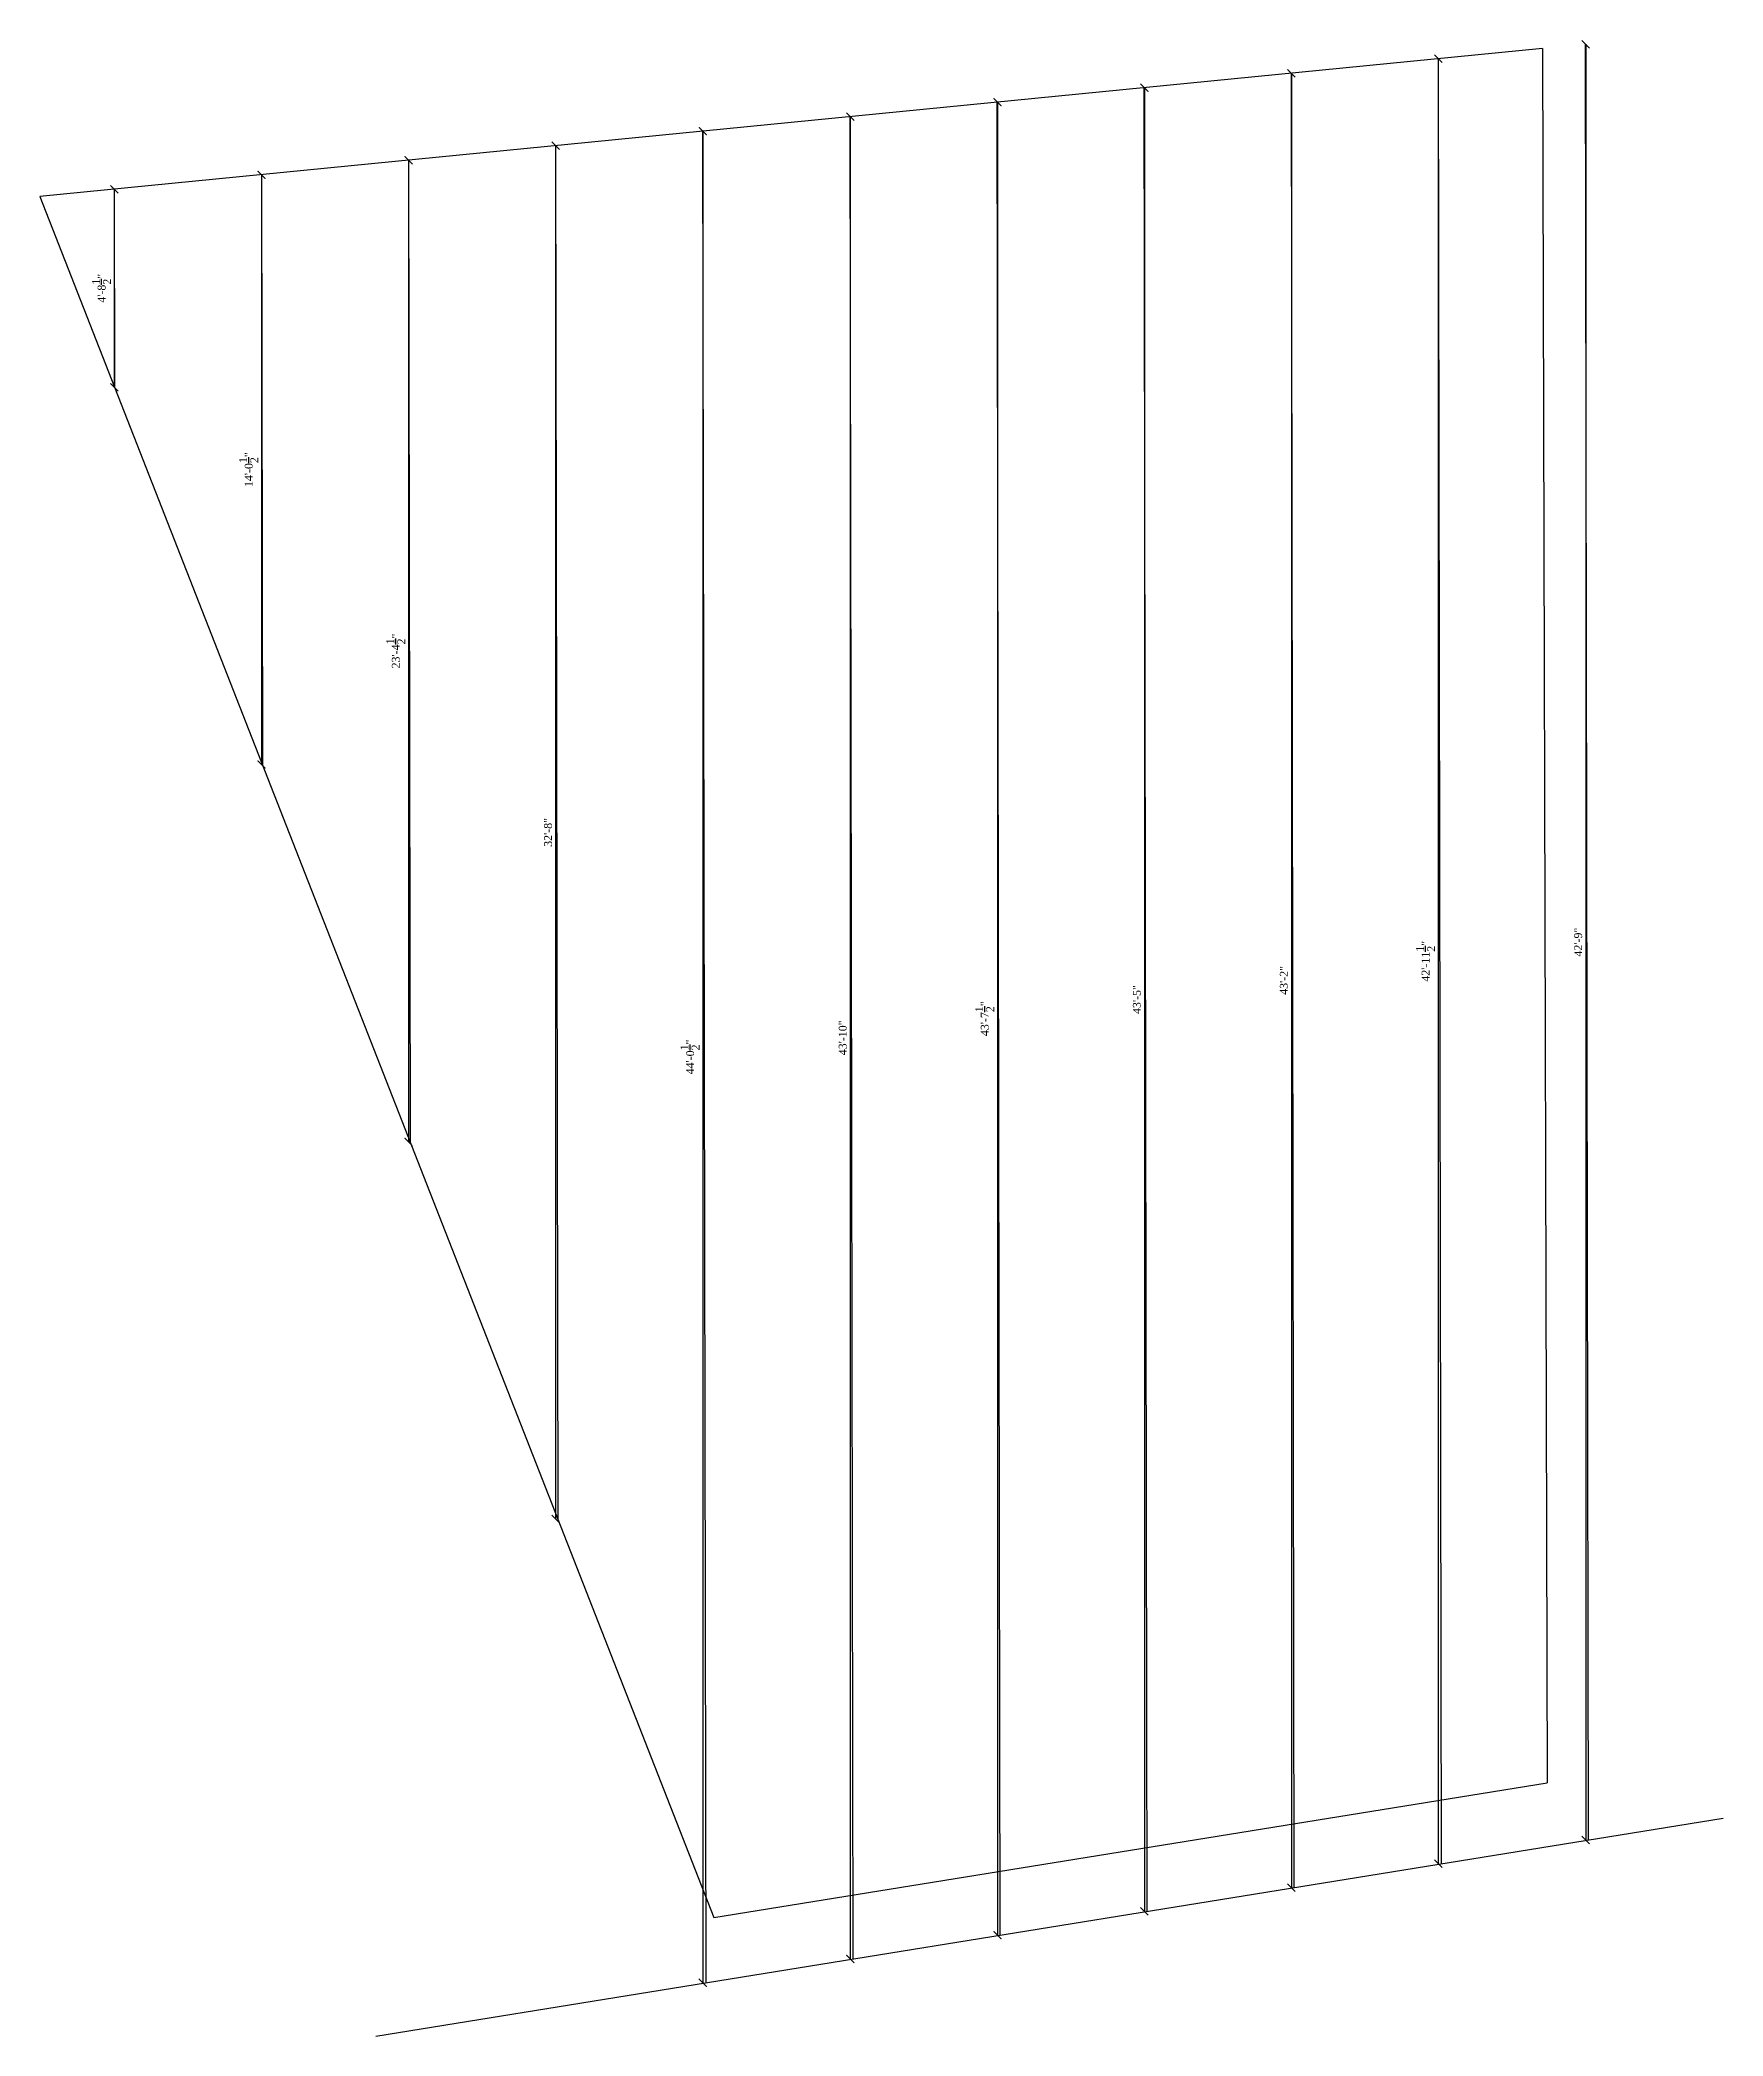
# Model space of a CAD drawing. Header units: inches. Extents: x 62067 to 68611, y -6056 to -4501.
# Drawn here: x 67446 to 67926, y -5088 to -4518 of the extents above; entities that cross this region are included whole.
import ezdxf

# ---------------------------------------------------------------- set-up
doc = ezdxf.new("R2010")
doc.units = ezdxf.units.IN
doc.header["$MEASUREMENT"] = 0
doc.layers.add('ELEVATION', color=6, linetype='Continuous', lineweight=30)
doc.styles.get("Standard").update_dxf_attribs({"font": 'times.ttf'})
doc.dimstyles.get("Standard").update_dxf_attribs({"dimtxt": 2.25, "dimasz": 2.25, "dimexe": 0.18, "dimexo": 0.0625, "dimgap": 1, "dimtad": 1, "dimdec": 1, "dimzin": 0, "dimdsep": 46, "dimlunit": 4, "dimtxsty": 'Standard', "dimblk": 'ARCHTICK', "dimcen": 0.09, "dimse1": 1, "dimse2": 1, "dimadec": 0, "dimazin": 0, "dimtfac": 1, "dimtdec": 1, "dimtofl": 0, "dimtmove": 0, "dimatfit": 3, "dimldrblk": 'ARCHTICK', "dimfxl": 1, "dimtolj": 1, "dimtzin": 0, "dimarcsym": 0})

# ---------------------------------------------------------------- blocks, each defined once
blk = doc.blocks.new('_ArchTick')
at = {"color": 0, "linetype": 'ByBlock', "const_width": 0.15}
blk.add_lwpolyline([(-0.5, -0.5), (0.5, 0.5)], dxfattribs=at)
blk = doc.blocks.new('*D783')
at = {"layer": 'Defpoints', "color": 0, "transparency": 16777216}
for p in [(67886.85, -4519.28), (67887.02, -5032.1), (67887.69, -5032.1)]:
    blk.add_point(p, dxfattribs=at)
at = {"layer": 'ELEVATION', "color": 0, "lineweight": -2, "transparency": 16777216}
blk.add_line((67887.02, -4519.28), (67887.02, -5032.1), dxfattribs=at)
at = {"layer": 'ELEVATION', "color": 0, "lineweight": -2, "transparency": 16777216, "xscale": 2.25, "yscale": 2.25, "zscale": 2.25}
for p, rotation in [((67887.02, -4519.28), 90), ((67887.02, -5032.1), 270)]:
    blk.add_blockref('_ArchTick', p, dxfattribs=dict(at, rotation=rotation))
at = {"layer": 'ELEVATION', "color": 0, "transparency": 16777216, "insert": (67884.87, -4775.69), "char_height": 2.25, "attachment_point": 5, "rotation": 90}
blk.add_mtext('\\A1;42\'-9"', dxfattribs=at)
blk = doc.blocks.new('*D784')
at = {"layer": 'Defpoints', "color": 0, "transparency": 16777216}
for p in [(67844.86, -4523.42), (67844.92, -5038.89), (67845.7, -5038.89)]:
    blk.add_point(p, dxfattribs=at)
at = {"layer": 'ELEVATION', "color": 0, "lineweight": -2, "transparency": 16777216}
blk.add_line((67844.92, -4523.42), (67844.92, -5038.89), dxfattribs=at)
at = {"layer": 'ELEVATION', "color": 0, "lineweight": -2, "transparency": 16777216, "xscale": 2.25, "yscale": 2.25, "zscale": 2.25}
for p, rotation in [((67844.92, -4523.42), 90), ((67844.92, -5038.89), 270)]:
    blk.add_blockref('_ArchTick', p, dxfattribs=dict(at, rotation=rotation))
at = {"layer": 'ELEVATION', "color": 0, "transparency": 16777216, "insert": (67841.3, -4781.16), "char_height": 2.25, "attachment_point": 5, "rotation": 90}
blk.add_mtext('\\A1;42\'-11{\\H1x;\\S1/2;}"', dxfattribs=at)
blk = doc.blocks.new('*D785')
at = {"layer": 'Defpoints', "color": 0, "transparency": 16777216}
for p in [(67802.87, -4527.56), (67802.98, -5045.69), (67803.71, -5045.69)]:
    blk.add_point(p, dxfattribs=at)
at = {"layer": 'ELEVATION', "color": 0, "lineweight": -2, "transparency": 16777216}
blk.add_line((67802.98, -4527.56), (67802.98, -5045.69), dxfattribs=at)
at = {"layer": 'ELEVATION', "color": 0, "lineweight": -2, "transparency": 16777216, "xscale": 2.25, "yscale": 2.25, "zscale": 2.25}
for p, rotation in [((67802.98, -4527.56), 90), ((67802.98, -5045.69), 270)]:
    blk.add_blockref('_ArchTick', p, dxfattribs=dict(at, rotation=rotation))
at = {"layer": 'ELEVATION', "color": 0, "transparency": 16777216, "insert": (67800.83, -4786.62), "char_height": 2.25, "attachment_point": 5, "rotation": 90}
blk.add_mtext('\\A1;43\'-2"', dxfattribs=at)
blk = doc.blocks.new('*D786')
at = {"layer": 'Defpoints', "color": 0, "transparency": 16777216}
for p in [(67760.87, -4531.7), (67761.02, -5052.48), (67761.72, -5052.48)]:
    blk.add_point(p, dxfattribs=at)
at = {"layer": 'ELEVATION', "color": 0, "lineweight": -2, "transparency": 16777216}
blk.add_line((67761.02, -4531.7), (67761.02, -5052.48), dxfattribs=at)
at = {"layer": 'ELEVATION', "color": 0, "lineweight": -2, "transparency": 16777216, "xscale": 2.25, "yscale": 2.25, "zscale": 2.25}
for p, rotation in [((67761.02, -4531.7), 90), ((67761.02, -5052.48), 270)]:
    blk.add_blockref('_ArchTick', p, dxfattribs=dict(at, rotation=rotation))
at = {"layer": 'ELEVATION', "color": 0, "transparency": 16777216, "insert": (67758.87, -4792.09), "char_height": 2.25, "attachment_point": 5, "rotation": 90}
blk.add_mtext('\\A1;43\'-5"', dxfattribs=at)
blk = doc.blocks.new('*D787')
at = {"layer": 'Defpoints', "color": 0, "transparency": 16777216}
for p in [(67718.88, -4535.84), (67719.07, -5059.27), (67719.74, -5059.27)]:
    blk.add_point(p, dxfattribs=at)
at = {"layer": 'ELEVATION', "color": 0, "lineweight": -2, "transparency": 16777216}
blk.add_line((67719.07, -4535.84), (67719.07, -5059.27), dxfattribs=at)
at = {"layer": 'ELEVATION', "color": 0, "lineweight": -2, "transparency": 16777216, "xscale": 2.25, "yscale": 2.25, "zscale": 2.25}
for p, rotation in [((67719.07, -4535.84), 90), ((67719.07, -5059.27), 270)]:
    blk.add_blockref('_ArchTick', p, dxfattribs=dict(at, rotation=rotation))
at = {"layer": 'ELEVATION', "color": 0, "transparency": 16777216, "insert": (67715.43, -4797.56), "char_height": 2.25, "attachment_point": 5, "rotation": 90}
blk.add_mtext('\\A1;43\'-7{\\H1x;\\S1/2;}"', dxfattribs=at)
blk = doc.blocks.new('*D788')
at = {"layer": 'Defpoints', "color": 0, "transparency": 16777216}
for p in [(67676.89, -4539.98), (67677.04, -5066.06), (67677.75, -5066.06)]:
    blk.add_point(p, dxfattribs=at)
at = {"layer": 'ELEVATION', "color": 0, "lineweight": -2, "transparency": 16777216}
blk.add_line((67677.04, -4539.98), (67677.04, -5066.06), dxfattribs=at)
at = {"layer": 'ELEVATION', "color": 0, "lineweight": -2, "transparency": 16777216, "xscale": 2.25, "yscale": 2.25, "zscale": 2.25}
for p, rotation in [((67677.04, -4539.98), 90), ((67677.04, -5066.06), 270)]:
    blk.add_blockref('_ArchTick', p, dxfattribs=dict(at, rotation=rotation))
at = {"layer": 'ELEVATION', "color": 0, "transparency": 16777216, "insert": (67674.9, -4803.02), "char_height": 2.25, "attachment_point": 5, "rotation": 90}
blk.add_mtext('\\A1;43\'-10"', dxfattribs=at)
blk = doc.blocks.new('*D789')
at = {"layer": 'Defpoints', "color": 0, "transparency": 16777216}
for p in [(67634.89, -4544.12), (67634.94, -5072.86), (67635.76, -5072.86)]:
    blk.add_point(p, dxfattribs=at)
at = {"layer": 'ELEVATION', "color": 0, "lineweight": -2, "transparency": 16777216}
blk.add_line((67634.94, -4544.12), (67634.94, -5072.86), dxfattribs=at)
at = {"layer": 'ELEVATION', "color": 0, "lineweight": -2, "transparency": 16777216, "xscale": 2.25, "yscale": 2.25, "zscale": 2.25}
for p, rotation in [((67634.94, -4544.12), 90), ((67634.94, -5072.86), 270)]:
    blk.add_blockref('_ArchTick', p, dxfattribs=dict(at, rotation=rotation))
at = {"layer": 'ELEVATION', "color": 0, "transparency": 16777216, "insert": (67631.3, -4808.49), "char_height": 2.25, "attachment_point": 5, "rotation": 90}
blk.add_mtext('\\A1;44\'-0{\\H1x;\\S1/2;}"', dxfattribs=at)
blk = doc.blocks.new('*D790')
at = {"layer": 'Defpoints', "color": 0, "transparency": 16777216}
for p in [(67592.9, -4548.26), (67592.92, -4940.45), (67593.54, -4940.45)]:
    blk.add_point(p, dxfattribs=at)
at = {"layer": 'ELEVATION', "color": 0, "lineweight": -2, "transparency": 16777216}
blk.add_line((67592.92, -4548.26), (67592.92, -4940.45), dxfattribs=at)
at = {"layer": 'ELEVATION', "color": 0, "lineweight": -2, "transparency": 16777216, "xscale": 2.25, "yscale": 2.25, "zscale": 2.25}
for p, rotation in [((67592.92, -4548.26), 90), ((67592.92, -4940.45), 270)]:
    blk.add_blockref('_ArchTick', p, dxfattribs=dict(at, rotation=rotation))
at = {"layer": 'ELEVATION', "color": 0, "transparency": 16777216, "insert": (67590.77, -4744.36), "char_height": 2.25, "attachment_point": 5, "rotation": 90}
blk.add_mtext('\\A1;32\'-8"', dxfattribs=at)
blk = doc.blocks.new('*D791')
at = {"layer": 'Defpoints', "color": 0, "transparency": 16777216}
for p in [(67550.91, -4552.4), (67550.93, -4832.71), (67551.37, -4832.71)]:
    blk.add_point(p, dxfattribs=at)
at = {"layer": 'ELEVATION', "color": 0, "lineweight": -2, "transparency": 16777216}
blk.add_line((67550.93, -4552.4), (67550.93, -4832.71), dxfattribs=at)
at = {"layer": 'ELEVATION', "color": 0, "lineweight": -2, "transparency": 16777216, "xscale": 2.25, "yscale": 2.25, "zscale": 2.25}
for p, rotation in [((67550.93, -4552.4), 90), ((67550.93, -4832.71), 270)]:
    blk.add_blockref('_ArchTick', p, dxfattribs=dict(at, rotation=rotation))
at = {"layer": 'ELEVATION', "color": 0, "transparency": 16777216, "insert": (67547.29, -4692.56), "char_height": 2.25, "attachment_point": 5, "rotation": 90}
blk.add_mtext('\\A1;23\'-4{\\H1x;\\S1/2;}"', dxfattribs=at)
blk = doc.blocks.new('*D792')
at = {"layer": 'Defpoints', "color": 0, "transparency": 16777216}
for p in [(67508.91, -4556.54), (67508.94, -4724.98), (67509.19, -4724.98)]:
    blk.add_point(p, dxfattribs=at)
at = {"layer": 'ELEVATION', "color": 0, "lineweight": -2, "transparency": 16777216}
blk.add_line((67508.94, -4556.54), (67508.94, -4724.98), dxfattribs=at)
at = {"layer": 'ELEVATION', "color": 0, "lineweight": -2, "transparency": 16777216, "xscale": 2.25, "yscale": 2.25, "zscale": 2.25}
for p, rotation in [((67508.94, -4556.54), 90), ((67508.94, -4724.98), 270)]:
    blk.add_blockref('_ArchTick', p, dxfattribs=dict(at, rotation=rotation))
at = {"layer": 'ELEVATION', "color": 0, "transparency": 16777216, "insert": (67505.3, -4640.76), "char_height": 2.25, "attachment_point": 5, "rotation": 90}
blk.add_mtext('\\A1;14\'-0{\\H1x;\\S1/2;}"', dxfattribs=at)
blk = doc.blocks.new('*D793')
at = {"layer": 'Defpoints', "color": 0, "transparency": 16777216}
for p in [(67466.92, -4560.68), (67466.93, -4617.24), (67467.01, -4617.24)]:
    blk.add_point(p, dxfattribs=at)
at = {"layer": 'ELEVATION', "color": 0, "lineweight": -2, "transparency": 16777216}
blk.add_line((67466.93, -4560.68), (67466.93, -4617.24), dxfattribs=at)
at = {"layer": 'ELEVATION', "color": 0, "lineweight": -2, "transparency": 16777216, "xscale": 2.25, "yscale": 2.25, "zscale": 2.25}
for p, rotation in [((67466.93, -4560.68), 90), ((67466.93, -4617.24), 270)]:
    blk.add_blockref('_ArchTick', p, dxfattribs=dict(at, rotation=rotation))
at = {"layer": 'ELEVATION', "color": 0, "transparency": 16777216, "insert": (67463.29, -4588.96), "char_height": 2.25, "attachment_point": 5, "rotation": 90}
blk.add_mtext('\\A1;4\'-8{\\H1x;\\S1/2;}"', dxfattribs=at)

msp = doc.modelspace()

# ---------------------------------------------------------------- linework, layer by layer
at = {"layer": 'ELEVATION'}
for p, q in [((67874.68, -4520.48), (67445.69, -4562.77)), ((67874.68, -4520.48), (67875.99, -5015.76)), ((67886.85, -4519.28), (67887.69, -5032.1)), ((67844.86, -4523.42), (67845.7, -5038.89)), ((67760.87, -4531.7), (67761.72, -5052.48)), ((67802.87, -4527.56), (67803.71, -5045.69)), ((67718.88, -4535.84), (67719.74, -5059.27)), ((67676.89, -4539.98), (67677.75, -5066.06)), ((67592.9, -4548.26), (67593.54, -4940.45)), ((67634.89, -4544.12), (67635.76, -5072.86)), ((67550.91, -4552.4), (67551.37, -4832.71)), ((67508.91, -4556.54), (67509.19, -4724.98)), ((67445.69, -4562.77), (67638.09, -5054.25)), ((67466.92, -4560.68), (67467.01, -4617.24)), ((67638.09, -5054.25), (67875.99, -5015.76)), ((67541.57, -5088.09), (67926.22, -5025.87))]:
    msp.add_line(p, q, dxfattribs=at)

# ---------------------------------------------------------------- dimensions: what is measured, and where the dimension line sits
for base, p1, p2, picture, middle in [((67887.02, -5032.1), (67886.85, -4519.28), (67887.69, -5032.1), '*D783', (67884.87, -4775.69)), ((67844.92, -5038.89), (67844.86, -4523.42), (67845.7, -5038.89), '*D784', (67841.3, -4781.16)), ((67761.02, -5052.48), (67760.87, -4531.7), (67761.72, -5052.48), '*D786', (67758.87, -4792.09)), ((67802.98, -5045.69), (67802.87, -4527.56), (67803.71, -5045.69), '*D785', (67800.83, -4786.62)), ((67719.07, -5059.27), (67718.88, -4535.84), (67719.74, -5059.27), '*D787', (67715.43, -4797.56)), ((67634.94, -5072.86), (67634.89, -4544.12), (67635.76, -5072.86), '*D789', (67631.3, -4808.49)), ((67677.04, -5066.06), (67676.89, -4539.98), (67677.75, -5066.06), '*D788', (67674.9, -4803.02)), ((67592.92, -4940.45), (67592.9, -4548.26), (67593.54, -4940.45), '*D790', (67590.77, -4744.36)), ((67550.93, -4832.71), (67550.91, -4552.4), (67551.37, -4832.71), '*D791', (67547.29, -4692.56)), ((67466.93, -4617.24), (67466.92, -4560.68), (67467.01, -4617.24), '*D793', (67463.29, -4588.96)), ((67508.94, -4724.98), (67508.91, -4556.54), (67509.19, -4724.98), '*D792', (67505.3, -4640.76))]:
    dim = msp.add_linear_dim(base=base, p1=p1, p2=p2, angle=90, dimstyle='Standard', dxfattribs=at)
    dim.commit()
    dim.dimension.update_dxf_attribs({"geometry": picture, "text_midpoint": middle})

doc.saveas('drawing.dxf')
